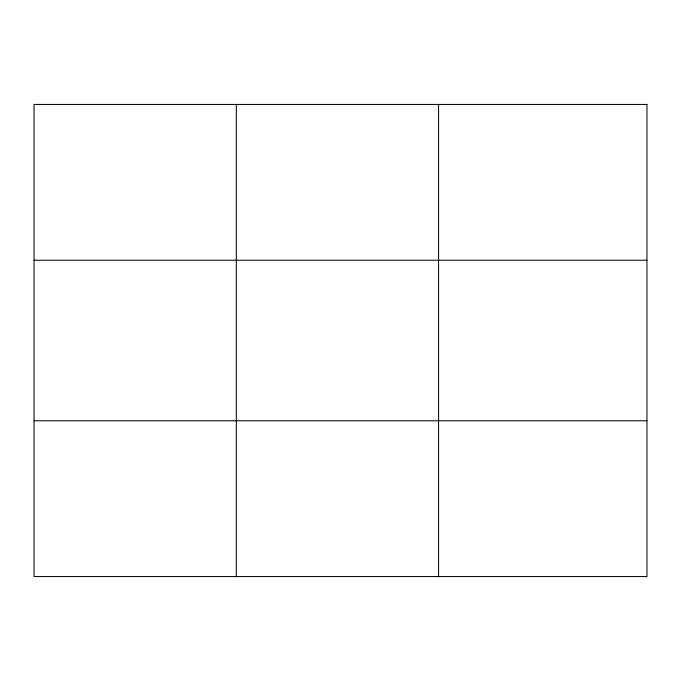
<?xml version="1.0" encoding="UTF-8"?>
<svg xmlns="http://www.w3.org/2000/svg" width="681" height="681" viewBox="0 0 681 681"><rect width="100%" height="100%" fill="white"/><g stroke="black" fill="none" stroke-linecap="round" stroke-linejoin="round"><path stroke-width="1.02" d="M236.307 104.44L236.307 576.56M438.564 104.44L438.564 576.56M34.05 260.236L646.95 260.236M34.05 420.764L646.95 420.764M646.95 104.44L646.95 576.56L34.05 576.56L34.05 104.44L646.95 104.44"/></g></svg>
